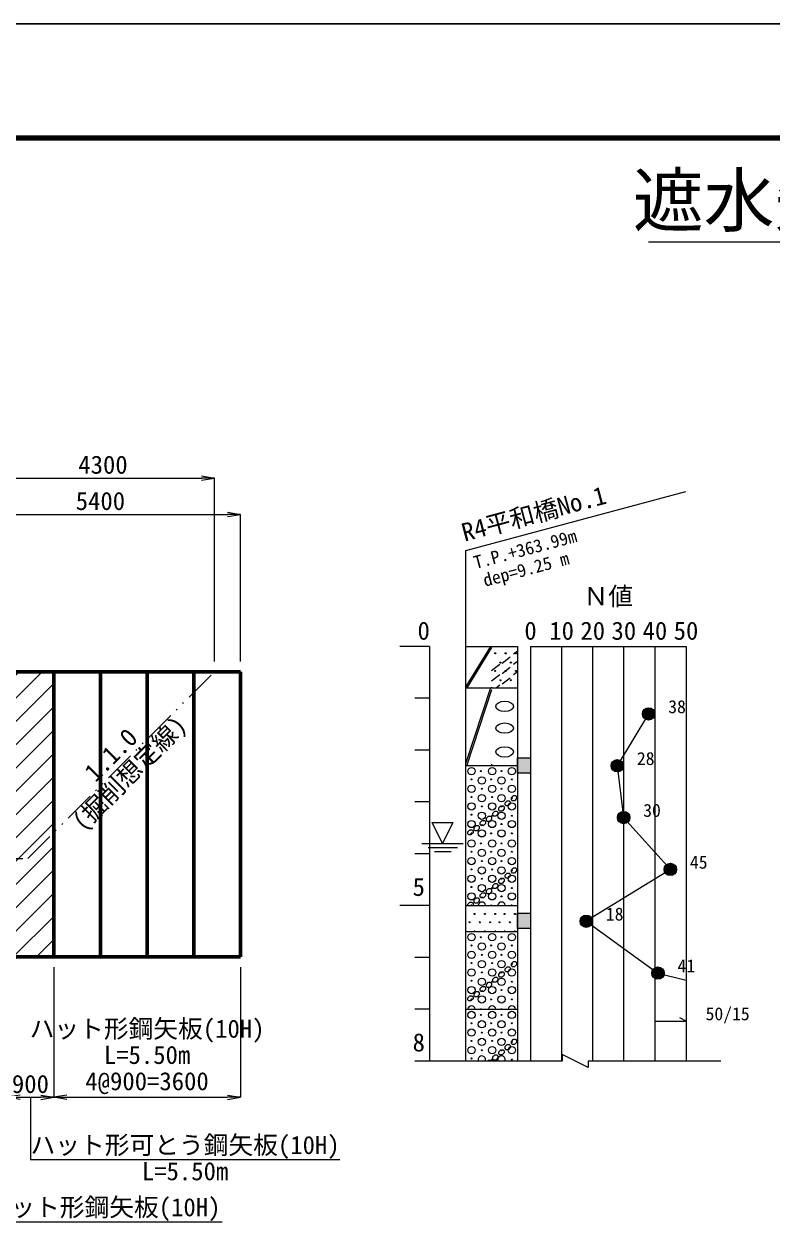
# Model space of a CAD drawing. Header units: millimetres. Extents: x 247104 to 392283, y -100044 to 25995.
# Drawn here: x 278898 to 293332, y -63775 to -40644 of the extents above; entities that cross this region are included whole.
import ezdxf
from ezdxf.enums import TextEntityAlignment as Align

# ---------------------------------------------------------------- set-up
doc = ezdxf.new("R2010")
doc.units = ezdxf.units.MM
doc.header["$LTSCALE"] = 100
doc.header["$PDSIZE"] = 300
doc.linetypes.add('PS_SOLID', pattern=[0])
doc.linetypes.add('SXF_二点短鎖線', pattern=[11, 6, -1.5, 0.25, -1.5, 0.25, -1.5])
doc.layers.get('Defpoints').update_dxf_attribs({"color": 151})
for name, color, linetype, lineweight in [('D-STR', 1, 'Continuous', 50), ('D-STR-DIM', 7, 'Continuous', 13), ('D-STR-HTXT', 7, 'Continuous', 13), ('D-STR-STR1', 2, 'Continuous', 13), ('D-STR-STR8', 8, 'Continuous', 9), ('D-STR-TXT', 7, 'Continuous', 13), ('D-TTL', 2, 'Continuous', 140), ('D-TTL-LINE', 7, 'Continuous', 13), ('D-TTL-TXT', 7, 'Continuous', 13)]:
    doc.layers.add(name, color=color, linetype=linetype, lineweight=lineweight)
doc.styles.add('MS ゴシック', font='MS Gothic.ttf')
doc.styles.add('ＭＳ ゴシック', font='MS Gothic.ttf')
doc.dimstyles.new('DIM-100-F', dxfattribs={"dimscale": 100, "dimtxt": 3.5, "dimasz": 2.5, "dimexe": 0, "dimexo": 2, "dimgap": 0.8, "dimtad": 1, "dimdec": 0, "dimzin": 0, "dimdsep": 46, "dimtxsty": 'MS ゴシック', "dimblk": 'OPEN', "dimcen": 0.1, "dimaunit": 1, "dimadec": 4, "dimazin": 0, "dimtfac": 1, "dimtdec": 0, "dimtmove": 2, "dimatfit": 3, "dimldrblk": 'OPEN', "dimfxl": 1, "dimtolj": 1, "dimtzin": 0, "dimlwd": -1, "dimlwe": -1, "dimarcsym": 2})

# ---------------------------------------------------------------- blocks, each defined once
blk = doc.blocks.new('_Open')
at = {"color": 0, "linetype": 'ByBlock', "lineweight": -2}
for p, q in [((-1, 0.167), (0, 0)), ((-1, -0.167), (0, 0)), ((0, 0), (-1, 0))]:
    blk.add_line(p, q, dxfattribs=at)
blk = doc.blocks.new('*D27')
at = {"layer": 'D-STR-DIM', "color": 0, "transparency": 16777216}
for p, q in [((278273, -52942), (278273, -49404)), ((278523, -49404), (282323, -49404)), ((282573, -52942), (282573, -49404))]:
    blk.add_line(p, q, dxfattribs=at)
at = {"layer": 'Defpoints', "color": 0, "transparency": 16777216}
for p in [(282573, -49404), (278273, -53142), (282573, -53142)]:
    blk.add_point(p, dxfattribs=at)
at = {"layer": 'D-STR-DIM', "color": 0, "transparency": 16777216, "xscale": 250, "yscale": 250, "zscale": 250, "rotation": 180}
blk.add_blockref('_Open', (278273, -49404), dxfattribs=at)
at = {"layer": 'D-STR-DIM', "color": 0, "transparency": 16777216, "xscale": 250, "yscale": 250, "zscale": 250}
blk.add_blockref('_Open', (282573, -49404), dxfattribs=at)
at = {"layer": 'D-STR-DIM', "color": 0, "transparency": 16777216, "insert": (280423, -49149), "char_height": 350, "attachment_point": 5, "style": 'MS ゴシック'}
blk.add_mtext('\\A1;4300', dxfattribs=at)
blk = doc.blocks.new('*D30')
at = {"layer": 'D-STR-DIM', "color": 0, "transparency": 16777216}
for p, q in [((277673, -52942), (277673, -50104)), ((277923, -50104), (282823, -50104)), ((283073, -52942), (283073, -50104))]:
    blk.add_line(p, q, dxfattribs=at)
at = {"layer": 'Defpoints', "color": 0, "transparency": 16777216}
for p in [(283073, -50104), (277673, -53142), (283073, -53142)]:
    blk.add_point(p, dxfattribs=at)
at = {"layer": 'D-STR-DIM', "color": 0, "transparency": 16777216, "xscale": 250, "yscale": 250, "zscale": 250, "rotation": 180}
blk.add_blockref('_Open', (277673, -50104), dxfattribs=at)
at = {"layer": 'D-STR-DIM', "color": 0, "transparency": 16777216, "xscale": 250, "yscale": 250, "zscale": 250}
blk.add_blockref('_Open', (283073, -50104), dxfattribs=at)
at = {"layer": 'D-STR-DIM', "color": 0, "transparency": 16777216, "insert": (280373, -49849), "char_height": 350, "attachment_point": 5, "style": 'MS ゴシック'}
blk.add_mtext('\\A1;5400', dxfattribs=at)
blk = doc.blocks.new('*D40')
at = {"layer": 'D-STR-DIM', "color": 0, "transparency": 16777216}
for p, q in [((278573, -58842), (278573, -61350)), ((279473, -58842), (279473, -61350)), ((278823, -61350), (279223, -61350))]:
    blk.add_line(p, q, dxfattribs=at)
at = {"layer": 'Defpoints', "color": 0, "transparency": 16777216}
for p in [(278573, -58642), (279473, -58642), (279473, -61350)]:
    blk.add_point(p, dxfattribs=at)
at = {"layer": 'D-STR-DIM', "color": 0, "transparency": 16777216, "xscale": 250, "yscale": 250, "zscale": 250, "rotation": 180}
blk.add_blockref('_Open', (278573, -61350), dxfattribs=at)
at = {"layer": 'D-STR-DIM', "color": 0, "transparency": 16777216, "xscale": 250, "yscale": 250, "zscale": 250}
blk.add_blockref('_Open', (279473, -61350), dxfattribs=at)
at = {"layer": 'D-STR-DIM', "color": 0, "transparency": 16777216, "insert": (279023, -61095), "char_height": 350, "attachment_point": 5, "style": 'MS ゴシック'}
blk.add_mtext('\\A1;900', dxfattribs=at)
blk = doc.blocks.new('*D41')
at = {"layer": 'D-STR-DIM', "color": 0, "transparency": 16777216}
for p, q in [((279473, -58842), (279473, -61350)), ((283073, -58842), (283073, -61350)), ((279723, -61350), (282823, -61350))]:
    blk.add_line(p, q, dxfattribs=at)
at = {"layer": 'Defpoints', "color": 0, "transparency": 16777216}
for p in [(279473, -58642), (283073, -58642), (283073, -61350)]:
    blk.add_point(p, dxfattribs=at)
at = {"layer": 'D-STR-DIM', "color": 0, "transparency": 16777216, "xscale": 250, "yscale": 250, "zscale": 250, "rotation": 180}
blk.add_blockref('_Open', (279473, -61350), dxfattribs=at)
at = {"layer": 'D-STR-DIM', "color": 0, "transparency": 16777216, "xscale": 250, "yscale": 250, "zscale": 250}
blk.add_blockref('_Open', (283073, -61350), dxfattribs=at)
at = {"layer": 'D-STR-DIM', "color": 0, "transparency": 16777216, "insert": (281273, -61077), "char_height": 350, "attachment_point": 5, "style": 'MS ゴシック'}
blk.add_mtext('\\A1;4@900=3600', dxfattribs=at)

msp = doc.modelspace()

# ---------------------------------------------------------------- hatches: boundary and pattern name
at = {"layer": 'D-STR-STR1'}
h = msp.add_hatch(dxfattribs=at)
h.set_pattern_fill('ANSI31', color=256, scale=100)
h.set_pattern_definition([(45, (80808.63, -18097.83), (-224.5064, 224.5064), [])])
h.paths.add_polyline_path([(279473.2, -53141.5), (278573.2, -53141.5), (278573.2, -58641.5), (279473.2, -58641.5)])
at = {"layer": 'D-STR-STR8', "linetype": 'PS_SOLID'}
for points in [[(288002.4, -52785, 1), (287982.4, -52785, 1)], [(288102.4, -52965, 1), (288082.4, -52965, 1)], [(288202.4, -52785, 1), (288182.4, -52785, 1)], [(288302.4, -52965, 1), (288282.4, -52965, 1)], [(288402.4, -52785, 1), (288382.4, -52785, 1)], [(288002.4, -53125, 1), (287982.4, -53125, 1)], [(288202.4, -53125, 1), (288182.4, -53125, 1)], [(288402.4, -53125, 1), (288382.4, -53125, 1)], [(288102.4, -53305, 1), (288082.4, -53305, 1)], [(288302.4, -53305, 1), (288282.4, -53305, 1)], [(291071.5, -53953.9, 1), (290831.5, -53953.9, 1)], [(287722.4, -55058.1, 1), (287702.4, -55058.1, 1)], [(288122.4, -55058.1, 1), (288102.4, -55058.1, 1)], [(290466.8, -54953.9, 1), (290226.8, -54953.9, 1)], [(287542.4, -55218.1, 1), (287522.4, -55218.1, 1)], [(287922.4, -55218.1, 1), (287902.4, -55218.1, 1)], [(288322.4, -55218.1, 1), (288302.4, -55218.1, 1)], [(287742.4, -55398.1, 1), (287722.4, -55398.1, 1)], [(288122.4, -55398.1, 1), (288102.4, -55398.1, 1)], [(287542.4, -55558.1, 1), (287522.4, -55558.1, 1)], [(287742.4, -55738.1, 1), (287722.4, -55738.1, 1)], [(287942.4, -55558.1, 1), (287922.4, -55558.1, 1)], [(288122.4, -55738.1, 1), (288102.4, -55738.1, 1)], [(288322.4, -55578.1, 1), (288302.4, -55578.1, 1)], [(287542.4, -55898.1, 1), (287522.4, -55898.1, 1)], [(287942.4, -55918.1, 1), (287922.4, -55918.1, 1)], [(288322.4, -55918.1, 1), (288302.4, -55918.1, 1)], [(290588.9, -55953.9, 1), (290348.9, -55953.9, 1)], [(287742.4, -56098.1, 1), (287722.4, -56098.1, 1)], [(288122.4, -56078.1, 1), (288102.4, -56078.1, 1)], [(287542.4, -56258.1, 1), (287522.4, -56258.1, 1)], [(287922.4, -56258.1, 1), (287902.4, -56258.1, 1)], [(288322.4, -56258.1, 1), (288302.4, -56258.1, 1)], [(287542.4, -56613.4, 1), (287522.4, -56613.4, 1)], [(287722.4, -56453.4, 1), (287702.4, -56453.4, 1)], [(287922.4, -56613.4, 1), (287902.4, -56613.4, 1)], [(288122.4, -56453.4, 1), (288102.4, -56453.4, 1)], [(288322.4, -56613.4, 1), (288302.4, -56613.4, 1)], [(287742.4, -56793.4, 1), (287722.4, -56793.4, 1)], [(288122.4, -56793.4, 1), (288102.4, -56793.4, 1)], [(291490.1, -56953.9, 1), (291250.1, -56953.9, 1)], [(287542.4, -56953.4, 1), (287522.4, -56953.4, 1)], [(287742.4, -57133.4, 1), (287722.4, -57133.4, 1)], [(287942.4, -56953.4, 1), (287922.4, -56953.4, 1)], [(288122.4, -57133.4, 1), (288102.4, -57133.4, 1)], [(288322.4, -56973.4, 1), (288302.4, -56973.4, 1)], [(287542.4, -57293.4, 1), (287522.4, -57293.4, 1)], [(287942.4, -57313.4, 1), (287922.4, -57313.4, 1)], [(288322.4, -57313.4, 1), (288302.4, -57313.4, 1)], [(287742.4, -57493.4, 1), (287722.4, -57493.4, 1)], [(288122.4, -57473.4, 1), (288102.4, -57473.4, 1)], [(287521.3, -57645.7), (287538.7, -57645.7, 0.585557)], [(287602.4, -57813.9, 1), (287582.4, -57813.9, 1)], [(287802.4, -57813.9, 1), (287782.4, -57813.9, 1)], [(287905, -57645.7), (287916.6, -57645.7, 0.320572)], [(288002.4, -57813.9, 1), (287982.4, -57813.9, 1)], [(288182.4, -57813.9, 1), (288162.4, -57813.9, 1)], [(288300.3, -57645.7), (288317.8, -57645.7, 0.585557)], [(288382.4, -57813.9, 1), (288362.4, -57813.9, 1)], [(287502.4, -57973.9, 1), (287482.4, -57973.9, 1)], [(287702.4, -57973.9, 1), (287682.4, -57973.9, 1)], [(287902.4, -57973.9, 1), (287882.4, -57973.9, 1)], [(288082.4, -57973.9, 1), (288062.4, -57973.9, 1)], [(288282.4, -57973.9, 1), (288262.4, -57973.9, 1)], [(289868, -57953.9, 1), (289628, -57953.9, 1)], [(287579.4, -58151.5), (287596.8, -58151.5, 0.585557)], [(287722.4, -58261.5, 1), (287702.4, -58261.5, 1)], [(287777.1, -58151.5), (287800.3, -58151.5, 0.86)], [(287980.6, -58151.5), (287998, -58151.5, 0.585557)], [(288122.4, -58261.5, 1), (288102.4, -58261.5, 1)], [(288160.8, -58151.5), (288178.2, -58151.5, 0.585557)], [(288358.5, -58151.5), (288381.7, -58151.5, 0.86)], [(287542.4, -58421.5, 1), (287522.4, -58421.5, 1)], [(287922.4, -58421.5, 1), (287902.4, -58421.5, 1)], [(288322.4, -58421.5, 1), (288302.4, -58421.5, 1)], [(287542.4, -58761.5, 1), (287522.4, -58761.5, 1)], [(287742.4, -58601.5, 1), (287722.4, -58601.5, 1)], [(287942.4, -58761.5, 1), (287922.4, -58761.5, 1)], [(288122.4, -58601.5, 1), (288102.4, -58601.5, 1)], [(287742.4, -58941.5, 1), (287722.4, -58941.5, 1)], [(288122.4, -58941.5, 1), (288102.4, -58941.5, 1)], [(288322.4, -58781.5, 1), (288302.4, -58781.5, 1)], [(291251.7, -58953.9, 1), (291011.7, -58953.9, 1)], [(287542.4, -59101.5, 1), (287522.4, -59101.5, 1)], [(287942.4, -59121.5, 1), (287922.4, -59121.5, 1)], [(288322.4, -59121.5, 1), (288302.4, -59121.5, 1)], [(287742.4, -59301.5, 1), (287722.4, -59301.5, 1)], [(288122.4, -59281.5, 1), (288102.4, -59281.5, 1)], [(287542.4, -59461.5, 1), (287522.4, -59461.5, 1)], [(287701.5, -59651.5), (287718.9, -59651.5, 0.585557)], [(287922.4, -59461.5, 1), (287902.4, -59461.5, 1)], [(288102.6, -59651.5), (288120.1, -59651.5, 0.585557)], [(288322.4, -59461.5, 1), (288302.4, -59461.5, 1)], [(287722.4, -59761.5, 1), (287702.4, -59761.5, 1)], [(288122.4, -59761.5, 1), (288102.4, -59761.5, 1)], [(287542.4, -59921.5, 1), (287522.4, -59921.5, 1)], [(287742.4, -60101.5, 1), (287722.4, -60101.5, 1)], [(287922.4, -59921.5, 1), (287902.4, -59921.5, 1)], [(288122.4, -60101.5, 1), (288102.4, -60101.5, 1)], [(288322.4, -59921.5, 1), (288302.4, -59921.5, 1)], [(287542.4, -60261.5, 1), (287522.4, -60261.5, 1)], [(287942.4, -60261.5, 1), (287922.4, -60261.5, 1)], [(288322.4, -60281.5, 1), (288302.4, -60281.5, 1)], [(287542.4, -60601.5, 1), (287522.4, -60601.5, 1)], [(287742.4, -60441.5, 1), (287722.4, -60441.5, 1)], [(288122.4, -60441.5, 1), (288102.4, -60441.5, 1)], [(287942.4, -60621.5, 1), (287922.4, -60621.5, 1)], [(288322.4, -60621.5, 1), (288302.4, -60621.5, 1)]]:
    msp.add_hatch(color=256, dxfattribs=at).paths.add_polyline_path(points)
h = msp.add_hatch(color=256, dxfattribs=at)
h.dxf.hatch_style = 1
h.paths.add_polyline_path([(288422.4, -54800.1), (288672.4, -54800.1), (288672.4, -55096.7), (288422.4, -55096.7)], flags=16)
h = msp.add_hatch(color=256, dxfattribs=at)
h.dxf.hatch_style = 1
h.paths.add_polyline_path([(288422.4, -57800.1), (288672.4, -57800.1), (288672.4, -58096.7), (288422.4, -58096.7)], flags=16)

# ---------------------------------------------------------------- linework, layer by layer
at = {"layer": 'D-STR'}
for p, q in [((281273.2, -53141.5), (278273.2, -53141.5)), ((279473.2, -58641.5), (279473.2, -53141.5)), ((280373.2, -58641.5), (280373.2, -53141.5)), ((283073.2, -53141.5), (281273.2, -53141.5)), ((281273.2, -58641.5), (281273.2, -53141.5)), ((282173.2, -58641.5), (282173.2, -53141.5)), ((283073.2, -58641.5), (283073.2, -53141.5)), ((277673.2, -58641.5), (281273.2, -58641.5)), ((281273.2, -58641.5), (283073.2, -58641.5))]:
    msp.add_line(p, q, dxfattribs=at)
at = {"layer": 'D-STR-HTXT'}
for p, q in [((279023.2, -61350.2), (279023.2, -62550.2)), ((279023.2, -62550.2), (284989.9, -62550.2)), ((278123.2, -63750.2), (282723.2, -63750.2))]:
    msp.add_line(p, q, dxfattribs=at)
at = {"layer": 'D-STR-STR1', "linetype": 'SXF_二点短鎖線'}
msp.add_lwpolyline([(269173.2, -53141.5), (272773.2, -56741.5), (278973.2, -56741.5), (282573.2, -53141.5)], dxfattribs=at)
at = {"layer": 'D-STR-STR8', "linetype": 'PS_SOLID'}
for p, q in [((287422.4, -50801.4), (291670.5, -49663)), ((286722.4, -52651.5), (286152.4, -52651.5)), ((288672.4, -52651.5), (291672.4, -52651.5)), ((286722.4, -53651.5), (286437.4, -53651.5)), ((286722.4, -54651.5), (286437.4, -54651.5)), ((286722.4, -55651.5), (286437.4, -55651.5)), ((286722.4, -56651.5), (286437.4, -56651.5)), ((286722.4, -57651.5), (286152.4, -57651.5)), ((286722.4, -58651.5), (286437.4, -58651.5)), ((286722.4, -59651.5), (286437.4, -59651.5)), ((286722.4, -60651.5), (286437.4, -60651.5))]:
    msp.add_line(p, q, dxfattribs=at)
for points in [[(287422.4, -52651.5), (287422.4, -50801.4)], [(286722.4, -52651.5), (286722.4, -60651.5)], [(287902.4, -52651.5), (287422.4, -53425.3)], [(287422.4, -60651.5), (287422.4, -52651.5)], [(287422.4, -52651.5), (288422.4, -52651.5)], [(287922.4, -52674.3), (287442.4, -53448.1)], [(288342.4, -52795), (288422.4, -52735)], [(288422.4, -52651.5), (288422.4, -60651.5)], [(288672.4, -52651.5), (288672.4, -60651.5)], [(289271.3, -52651.5), (289271.3, -60651.5)], [(289870.1, -52651.5), (289870.1, -60651.5)], [(290468.9, -52651.5), (290468.9, -60651.5)], [(291067.8, -52651.5), (291067.8, -60651.5)], [(291672.4, -52651.5), (291672.4, -60651.5)], [(288122.4, -52975), (288282.4, -52855)], [(288342.4, -52995), (288422.4, -52935)], [(287922.4, -53115), (288082.4, -52995)], [(287922.4, -53315), (288082.4, -53195)], [(288122.4, -53175), (288282.4, -53055)], [(288342.4, -53195), (288422.4, -53135)], [(288011.7, -53448.1), (288082.4, -53395)], [(288122.4, -53375), (288282.4, -53255)], [(287902.4, -53448.1), (287422.4, -54899.5)], [(287422.4, -53451.5), (288422.4, -53451.5)], [(287922.4, -53490.7), (287442.4, -54942.2)], [(287922.4, -53436.7), (287922.4, -53448.1)], [(290951.5, -53953.9), (290346.8, -54953.9)], [(287422.4, -54951.5), (288422.4, -54951.5)], [(287922.4, -54920.9), (287922.4, -54942.2)], [(290346.8, -54953.9), (290468.9, -55953.9)], [(288062.4, -55768.1), (288102.4, -55728.1)], [(288102.4, -55728.1), (288142.4, -55728.1)], [(288142.4, -55728.1), (288162.4, -55748.1)], [(288182.4, -55668.1), (288222.4, -55628.1)], [(288182.4, -55708.1), (288182.4, -55668.1)], [(288202.4, -55728.1), (288182.4, -55708.1)], [(288242.4, -55728.1), (288202.4, -55728.1)], [(288222.4, -55628.1), (288262.4, -55628.1)], [(288282.4, -55688.1), (288242.4, -55728.1)], [(288262.4, -55628.1), (288282.4, -55648.1)], [(288282.4, -55648.1), (288282.4, -55688.1)], [(288302.4, -55568.1), (288342.4, -55528.1)], [(288302.4, -55608.1), (288302.4, -55568.1)], [(288322.4, -55628.1), (288302.4, -55608.1)], [(288362.4, -55628.1), (288322.4, -55628.1)], [(288342.4, -55528.1), (288382.4, -55528.1)], [(288402.4, -55588.1), (288362.4, -55628.1)], [(288382.4, -55528.1), (288402.4, -55548.1)], [(288402.4, -55548.1), (288402.4, -55588.1)], [(287822.4, -55968.1), (287862.4, -55928.1)], [(287822.4, -56008.1), (287822.4, -55968.1)], [(287862.4, -55928.1), (287902.4, -55928.1)], [(287902.4, -55928.1), (287922.4, -55948.1)], [(287922.4, -55948.1), (287922.4, -55988.1)], [(287942.4, -55868.1), (287982.4, -55828.1)], [(287942.4, -55908.1), (287942.4, -55868.1)], [(287962.4, -55928.1), (287942.4, -55908.1)], [(288002.4, -55928.1), (287962.4, -55928.1)], [(287982.4, -55828.1), (288022.4, -55828.1)], [(288042.4, -55888.1), (288002.4, -55928.1)], [(288022.4, -55828.1), (288042.4, -55848.1)], [(288042.4, -55848.1), (288042.4, -55888.1)], [(288062.4, -55808.1), (288062.4, -55768.1)], [(288082.4, -55828.1), (288062.4, -55808.1)], [(288122.4, -55828.1), (288082.4, -55828.1)], [(288162.4, -55788.1), (288122.4, -55828.1)], [(288162.4, -55748.1), (288162.4, -55788.1)], [(290468.9, -55953.9), (291370.1, -56953.9)], [(286772.4, -56051.5), (287172.4, -56051.5)], [(286972.4, -56451.5), (286772.4, -56051.5)], [(287172.4, -56051.5), (286972.4, -56451.5)], [(287462.4, -56228.1), (287502.4, -56188.1)], [(287502.4, -56188.1), (287542.4, -56188.1)], [(287542.4, -56188.1), (287562.4, -56208.1)], [(287582.4, -56148.1), (287622.4, -56108.1)], [(287582.4, -56188.1), (287582.4, -56148.1)], [(287602.4, -56208.1), (287582.4, -56188.1)], [(287622.4, -56108.1), (287662.4, -56108.1)], [(287682.4, -56168.1), (287642.4, -56208.1)], [(287662.4, -56108.1), (287682.4, -56128.1)], [(287682.4, -56128.1), (287682.4, -56168.1)], [(287702.4, -56048.1), (287742.4, -56008.1)], [(287702.4, -56088.1), (287702.4, -56048.1)], [(287722.4, -56108.1), (287702.4, -56088.1)], [(287762.4, -56108.1), (287722.4, -56108.1)], [(287742.4, -56008.1), (287782.4, -56008.1)], [(287802.4, -56068.1), (287762.4, -56108.1)], [(287782.4, -56008.1), (287802.4, -56028.1)], [(287802.4, -56028.1), (287802.4, -56068.1)], [(287842.4, -56028.1), (287822.4, -56008.1)], [(287882.4, -56028.1), (287842.4, -56028.1)], [(287922.4, -55988.1), (287882.4, -56028.1)], [(287462.4, -56268.1), (287462.4, -56228.1)], [(287482.4, -56288.1), (287462.4, -56268.1)], [(287522.4, -56288.1), (287482.4, -56288.1)], [(287562.4, -56248.1), (287522.4, -56288.1)], [(287562.4, -56208.1), (287562.4, -56248.1)], [(287642.4, -56208.1), (287602.4, -56208.1)], [(286572.4, -56451.5), (287372.4, -56451.5)], [(286694.6, -56529.3), (287261.3, -56529.3)], [(286816.9, -56607.1), (287139.1, -56607.1)], [(288062.4, -57163.4), (288102.4, -57123.4)], [(288102.4, -57123.4), (288142.4, -57123.4)], [(288142.4, -57123.4), (288162.4, -57143.4)], [(288182.4, -57063.4), (288222.4, -57023.4)], [(288182.4, -57103.4), (288182.4, -57063.4)], [(288202.4, -57123.4), (288182.4, -57103.4)], [(288242.4, -57123.4), (288202.4, -57123.4)], [(288222.4, -57023.4), (288262.4, -57023.4)], [(288282.4, -57083.4), (288242.4, -57123.4)], [(288262.4, -57023.4), (288282.4, -57043.4)], [(288282.4, -57043.4), (288282.4, -57083.4)], [(288302.4, -56963.4), (288342.4, -56923.4)], [(288302.4, -57003.4), (288302.4, -56963.4)], [(288322.4, -57023.4), (288302.4, -57003.4)], [(288362.4, -57023.4), (288322.4, -57023.4)], [(288342.4, -56923.4), (288382.4, -56923.4)], [(288402.4, -56983.4), (288362.4, -57023.4)], [(288382.4, -56923.4), (288402.4, -56943.4)], [(288402.4, -56943.4), (288402.4, -56983.4)], [(291370.1, -56953.9), (289748, -57953.9)], [(287822.4, -57363.4), (287862.4, -57323.4)], [(287822.4, -57403.4), (287822.4, -57363.4)], [(287862.4, -57323.4), (287902.4, -57323.4)], [(287902.4, -57323.4), (287922.4, -57343.4)], [(287922.4, -57343.4), (287922.4, -57383.4)], [(287942.4, -57263.4), (287982.4, -57223.4)], [(287942.4, -57303.4), (287942.4, -57263.4)], [(287962.4, -57323.4), (287942.4, -57303.4)], [(288002.4, -57323.4), (287962.4, -57323.4)], [(287982.4, -57223.4), (288022.4, -57223.4)], [(288042.4, -57283.4), (288002.4, -57323.4)], [(288022.4, -57223.4), (288042.4, -57243.4)], [(288042.4, -57243.4), (288042.4, -57283.4)], [(288062.4, -57203.4), (288062.4, -57163.4)], [(288082.4, -57223.4), (288062.4, -57203.4)], [(288122.4, -57223.4), (288082.4, -57223.4)], [(288162.4, -57183.4), (288122.4, -57223.4)], [(288162.4, -57143.4), (288162.4, -57183.4)], [(287462.4, -57623.4), (287502.4, -57583.4)], [(287502.4, -57583.4), (287542.4, -57583.4)], [(287542.4, -57583.4), (287562.4, -57603.4)], [(287582.4, -57543.4), (287622.4, -57503.4)], [(287582.4, -57583.4), (287582.4, -57543.4)], [(287602.4, -57603.4), (287582.4, -57583.4)], [(287622.4, -57503.4), (287662.4, -57503.4)], [(287682.4, -57563.4), (287642.4, -57603.4)], [(287662.4, -57503.4), (287682.4, -57523.4)], [(287682.4, -57523.4), (287682.4, -57563.4)], [(287702.4, -57443.4), (287742.4, -57403.4)], [(287702.4, -57483.4), (287702.4, -57443.4)], [(287722.4, -57503.4), (287702.4, -57483.4)], [(287762.4, -57503.4), (287722.4, -57503.4)], [(287742.4, -57403.4), (287782.4, -57403.4)], [(287802.4, -57463.4), (287762.4, -57503.4)], [(287782.4, -57403.4), (287802.4, -57423.4)], [(287802.4, -57423.4), (287802.4, -57463.4)], [(287842.4, -57423.4), (287822.4, -57403.4)], [(287882.4, -57423.4), (287842.4, -57423.4)], [(287922.4, -57383.4), (287882.4, -57423.4)], [(287422.4, -57651.5), (288422.4, -57651.5)], [(287462.4, -57645.7), (287462.4, -57623.4)], [(287538.7, -57643.2), (287521.3, -57643.2)], [(287562.4, -57643.4), (287560.1, -57645.7)], [(287562.4, -57603.4), (287562.4, -57643.4)], [(287642.4, -57603.4), (287602.4, -57603.4)], [(287916.6, -57643.2), (287905, -57643.2)], [(288317.8, -57643.2), (288300.3, -57643.2)], [(289748, -57953.9), (291131.7, -58953.9)], [(287422.4, -58151.5), (288422.4, -58151.5)], [(287596.8, -58149), (287579.4, -58149)], [(287800.3, -58149), (287777.1, -58149)], [(287998, -58149), (287980.6, -58149)], [(288178.2, -58149), (288160.8, -58149)], [(288381.7, -58149), (288358.5, -58149)], [(288302.4, -58771.5), (288342.4, -58731.5)], [(288342.4, -58731.5), (288382.4, -58731.5)], [(288382.4, -58731.5), (288402.4, -58751.5)], [(288402.4, -58751.5), (288402.4, -58791.5)], [(288062.4, -58971.5), (288102.4, -58931.5)], [(288062.4, -59011.5), (288062.4, -58971.5)], [(288102.4, -58931.5), (288142.4, -58931.5)], [(288142.4, -58931.5), (288162.4, -58951.5)], [(288162.4, -58951.5), (288162.4, -58991.5)], [(288182.4, -58871.5), (288222.4, -58831.5)], [(288182.4, -58911.5), (288182.4, -58871.5)], [(288202.4, -58931.5), (288182.4, -58911.5)], [(288242.4, -58931.5), (288202.4, -58931.5)], [(288222.4, -58831.5), (288262.4, -58831.5)], [(288282.4, -58891.5), (288242.4, -58931.5)], [(288262.4, -58831.5), (288282.4, -58851.5)], [(288282.4, -58851.5), (288282.4, -58891.5)], [(288302.4, -58811.5), (288302.4, -58771.5)], [(288322.4, -58831.5), (288302.4, -58811.5)], [(288362.4, -58831.5), (288322.4, -58831.5)], [(288402.4, -58791.5), (288362.4, -58831.5)], [(291131.7, -58953.9), (291672.4, -59093.4)], [(287702.4, -59251.5), (287742.4, -59211.5)], [(287742.4, -59211.5), (287782.4, -59211.5)], [(287782.4, -59211.5), (287802.4, -59231.5)], [(287822.4, -59171.5), (287862.4, -59131.5)], [(287822.4, -59211.5), (287822.4, -59171.5)], [(287842.4, -59231.5), (287822.4, -59211.5)], [(287862.4, -59131.5), (287902.4, -59131.5)], [(287922.4, -59191.5), (287882.4, -59231.5)], [(287902.4, -59131.5), (287922.4, -59151.5)], [(287922.4, -59151.5), (287922.4, -59191.5)], [(287942.4, -59071.5), (287982.4, -59031.5)], [(287942.4, -59111.5), (287942.4, -59071.5)], [(287962.4, -59131.5), (287942.4, -59111.5)], [(288002.4, -59131.5), (287962.4, -59131.5)], [(287982.4, -59031.5), (288022.4, -59031.5)], [(288042.4, -59091.5), (288002.4, -59131.5)], [(288022.4, -59031.5), (288042.4, -59051.5)], [(288042.4, -59051.5), (288042.4, -59091.5)], [(288082.4, -59031.5), (288062.4, -59011.5)], [(288122.4, -59031.5), (288082.4, -59031.5)], [(288162.4, -58991.5), (288122.4, -59031.5)], [(287462.4, -59431.5), (287502.4, -59391.5)], [(287462.4, -59471.5), (287462.4, -59431.5)], [(287502.4, -59391.5), (287542.4, -59391.5)], [(287542.4, -59391.5), (287562.4, -59411.5)], [(287562.4, -59411.5), (287562.4, -59451.5)], [(287582.4, -59351.5), (287622.4, -59311.5)], [(287582.4, -59391.5), (287582.4, -59351.5)], [(287602.4, -59411.5), (287582.4, -59391.5)], [(287642.4, -59411.5), (287602.4, -59411.5)], [(287622.4, -59311.5), (287662.4, -59311.5)], [(287682.4, -59371.5), (287642.4, -59411.5)], [(287662.4, -59311.5), (287682.4, -59331.5)], [(287682.4, -59331.5), (287682.4, -59371.5)], [(287702.4, -59291.5), (287702.4, -59251.5)], [(287722.4, -59311.5), (287702.4, -59291.5)], [(287762.4, -59311.5), (287722.4, -59311.5)], [(287802.4, -59271.5), (287762.4, -59311.5)], [(287802.4, -59231.5), (287802.4, -59271.5)], [(287882.4, -59231.5), (287842.4, -59231.5)], [(287422.4, -59651.5), (288422.4, -59651.5)], [(287482.4, -59491.5), (287462.4, -59471.5)], [(287522.4, -59491.5), (287482.4, -59491.5)], [(287562.4, -59451.5), (287522.4, -59491.5)], [(287718.9, -59649), (287701.5, -59649)], [(288120.1, -59649), (288102.6, -59649)], [(291073.6, -59878.3), (291672.4, -59878.3), (291556.1, -59820.1)], [(288182.4, -60371.5), (288222.4, -60331.5)], [(288222.4, -60331.5), (288262.4, -60331.5)], [(288262.4, -60331.5), (288282.4, -60351.5)], [(288282.4, -60351.5), (288282.4, -60391.5)], [(288302.4, -60271.5), (288342.4, -60231.5)], [(288302.4, -60311.5), (288302.4, -60271.5)], [(288322.4, -60331.5), (288302.4, -60311.5)], [(288362.4, -60331.5), (288322.4, -60331.5)], [(288342.4, -60231.5), (288382.4, -60231.5)], [(288402.4, -60291.5), (288362.4, -60331.5)], [(288382.4, -60231.5), (288402.4, -60251.5)], [(288402.4, -60251.5), (288402.4, -60291.5)], [(292341.8, -60651.5), (289782.3, -60651.5), (289782.3, -60776.5), (289282.3, -60526.5), (289282.3, -60651.5), (286722.7, -60651.5)], [(287942.4, -60571.5), (287982.4, -60531.5)], [(287942.4, -60611.5), (287942.4, -60571.5)], [(287982.4, -60531.5), (288022.4, -60531.5)], [(288042.4, -60591.5), (288002.4, -60631.5)], [(288022.4, -60531.5), (288042.4, -60551.5)], [(288042.4, -60551.5), (288042.4, -60591.5)], [(288062.4, -60471.5), (288102.4, -60431.5)], [(288062.4, -60511.5), (288062.4, -60471.5)], [(288082.4, -60531.5), (288062.4, -60511.5)], [(288122.4, -60531.5), (288082.4, -60531.5)], [(288102.4, -60431.5), (288142.4, -60431.5)], [(288162.4, -60491.5), (288122.4, -60531.5)], [(288142.4, -60431.5), (288162.4, -60451.5)], [(288162.4, -60451.5), (288162.4, -60491.5)], [(288182.4, -60411.5), (288182.4, -60371.5)], [(288202.4, -60431.5), (288182.4, -60411.5)], [(288242.4, -60431.5), (288202.4, -60431.5)], [(288282.4, -60391.5), (288242.4, -60431.5)], [(287842.4, -60651.5), (287862.4, -60631.5)], [(287862.4, -60631.5), (287902.4, -60631.5)], [(287902.4, -60631.5), (287922.4, -60651.5)], [(287962.4, -60631.5), (287942.4, -60611.5)], [(288002.4, -60631.5), (287962.4, -60631.5)]]:
    msp.add_lwpolyline(points, dxfattribs=at)
for points in [[(288422.4, -54800.1), (288672.4, -54800.1), (288672.4, -55096.7), (288422.4, -55096.7)], [(288422.4, -57800.1), (288672.4, -57800.1), (288672.4, -58096.7), (288422.4, -58096.7)]]:
    msp.add_lwpolyline(points, close=True, dxfattribs=at)
for centre, radius in [((287992.4, -52785), 10), ((288092.4, -52965), 10), ((288192.4, -52785), 10), ((288292.4, -52965), 10), ((288392.4, -52785), 10), ((287992.4, -53125), 10), ((288192.4, -53125), 10), ((288392.4, -53125), 10), ((288092.4, -53305), 10), ((288292.4, -53305), 10), ((290951.5, -53953.9), 120), ((287532.4, -55058.1), 70), ((287712.4, -55058.1), 10), ((287932.4, -55058.1), 70), ((288112.4, -55058.1), 10), ((288312.4, -55058.1), 70), ((290346.8, -54953.9), 120), ((287532.4, -55218.1), 10), ((287732.4, -55238.1), 70), ((287912.4, -55218.1), 10), ((288112.4, -55238.1), 70), ((288312.4, -55218.1), 10), ((287532.4, -55398.1), 70), ((287732.4, -55578.1), 70), ((287732.4, -55398.1), 10), ((287932.4, -55398.1), 70), ((288112.4, -55578.1), 70), ((288112.4, -55398.1), 10), ((288312.4, -55398.1), 70), ((287532.4, -55738.1), 70), ((287532.4, -55558.1), 10), ((287732.4, -55738.1), 10), ((287932.4, -55738.1), 70), ((287932.4, -55558.1), 10), ((288112.4, -55738.1), 10), ((288312.4, -55738.1), 70), ((288312.4, -55578.1), 10), ((287532.4, -55898.1), 10), ((287732.4, -55918.1), 70), ((287932.4, -55918.1), 10), ((288112.4, -55918.1), 70), ((288312.4, -55918.1), 10), ((290468.9, -55953.9), 120), ((287532.4, -56078.1), 70), ((287732.4, -56258.1), 70), ((287732.4, -56098.1), 10), ((287932.4, -56078.1), 70), ((288112.4, -56258.1), 70), ((288112.4, -56078.1), 10), ((288312.4, -56078.1), 70), ((287532.4, -56453.4), 70), ((287532.4, -56258.1), 10), ((287932.4, -56453.4), 70), ((287912.4, -56258.1), 10), ((288312.4, -56453.4), 70), ((288312.4, -56258.1), 10), ((287532.4, -56613.4), 10), ((287732.4, -56633.4), 70), ((287712.4, -56453.4), 10), ((287912.4, -56613.4), 10), ((288112.4, -56633.4), 70), ((288112.4, -56453.4), 10), ((288312.4, -56613.4), 10), ((287532.4, -56793.4), 70), ((287732.4, -56793.4), 10), ((287932.4, -56793.4), 70), ((288112.4, -56793.4), 10), ((288312.4, -56793.4), 70), ((291370.1, -56953.9), 120), ((287532.4, -57133.4), 70), ((287532.4, -56953.4), 10), ((287732.4, -56973.4), 70), ((287732.4, -57133.4), 10), ((287932.4, -57133.4), 70), ((287932.4, -56953.4), 10), ((288112.4, -56973.4), 70), ((288112.4, -57133.4), 10), ((288312.4, -57133.4), 70), ((288312.4, -56973.4), 10), ((287532.4, -57293.4), 10), ((287732.4, -57313.4), 70), ((287932.4, -57313.4), 10), ((288112.4, -57313.4), 70), ((288312.4, -57313.4), 10), ((287532.4, -57473.4), 70), ((287732.4, -57493.4), 10), ((287932.4, -57473.4), 70), ((288112.4, -57473.4), 10), ((288312.4, -57473.4), 70), ((287592.4, -57813.9), 10), ((287792.4, -57813.9), 10), ((287992.4, -57813.9), 10), ((288172.4, -57813.9), 10), ((288372.4, -57813.9), 10), ((287492.4, -57973.9), 10), ((287692.4, -57973.9), 10), ((287892.4, -57973.9), 10), ((288072.4, -57973.9), 10), ((288272.4, -57973.9), 10), ((289748, -57953.9), 120), ((287532.4, -58261.5), 70), ((287712.4, -58261.5), 10), ((287932.4, -58261.5), 70), ((288112.4, -58261.5), 10), ((288312.4, -58261.5), 70), ((287532.4, -58421.5), 10), ((287732.4, -58441.5), 70), ((287912.4, -58421.5), 10), ((288112.4, -58441.5), 70), ((288312.4, -58421.5), 10), ((287532.4, -58601.5), 70), ((287532.4, -58761.5), 10), ((287732.4, -58781.5), 70), ((287732.4, -58601.5), 10), ((287932.4, -58601.5), 70), ((287932.4, -58761.5), 10), ((288112.4, -58781.5), 70), ((288112.4, -58601.5), 10), ((288312.4, -58601.5), 70), ((287532.4, -58941.5), 70), ((287732.4, -58941.5), 10), ((287932.4, -58941.5), 70), ((288112.4, -58941.5), 10), ((288312.4, -58941.5), 70), ((288312.4, -58781.5), 10), ((291131.7, -58953.9), 120), ((287532.4, -59281.5), 70), ((287532.4, -59101.5), 10), ((287732.4, -59121.5), 70), ((287932.4, -59281.5), 70), ((287932.4, -59121.5), 10), ((288112.4, -59121.5), 70), ((288312.4, -59281.5), 70), ((288312.4, -59121.5), 10), ((287732.4, -59461.5), 70), ((287732.4, -59301.5), 10), ((288112.4, -59461.5), 70), ((288112.4, -59281.5), 10), ((287532.4, -59461.5), 10), ((287912.4, -59461.5), 10), ((288312.4, -59461.5), 10), ((287532.4, -59761.5), 70), ((287732.4, -59941.5), 70), ((287712.4, -59761.5), 10), ((287932.4, -59761.5), 70), ((288112.4, -59941.5), 70), ((288112.4, -59761.5), 10), ((288312.4, -59761.5), 70), ((287532.4, -60101.5), 70), ((287532.4, -59921.5), 10), ((287732.4, -60101.5), 10), ((287932.4, -60101.5), 70), ((287912.4, -59921.5), 10), ((288112.4, -60101.5), 10), ((288312.4, -60101.5), 70), ((288312.4, -59921.5), 10), ((287532.4, -60261.5), 10), ((287732.4, -60281.5), 70), ((287932.4, -60261.5), 10), ((288112.4, -60281.5), 70), ((288312.4, -60281.5), 10), ((287532.4, -60441.5), 70), ((287532.4, -60601.5), 10), ((287732.4, -60441.5), 10), ((287932.4, -60441.5), 70), ((288112.4, -60441.5), 10), ((288312.4, -60441.5), 70), ((287932.4, -60621.5), 10), ((288312.4, -60621.5), 10)]:
    msp.add_circle(centre, radius, dxfattribs=at)
for centre, radius, start, end in [((287732.4, -57653.4), 70, 6.44785, 173.8845), ((288112.4, -57653.4), 70, 6.6511, 174.05686), ((287532.4, -57653.4), 10, 50.71059, 145.49148), ((287912.4, -57653.4), 10, 61.38954, 134.1186), ((288312.4, -57653.4), 10, 55.12467, 147.60016), ((287592.4, -58153.9), 10, 27.75854, 169.87533), ((287792.4, -58153.9), 10, 16.38954, 171.38435), ((287992.4, -58153.9), 10, 22.61987, 168.90628), ((288172.4, -58153.9), 10, 21.80141, 168.69007), ((288372.4, -58153.9), 10, 14.03624, 170.53768), ((287532.4, -59656.9), 70, 4.74652, 175.92699), ((287712.4, -59656.9), 10, 39.40066, 153.92464), ((287932.4, -59656.9), 70, 4.66274, 175.86317), ((288112.4, -59656.9), 10, 34.87533, 151.29405), ((288312.4, -59656.9), 70, 4.41341, 175.64482), ((287732.4, -60621.5), 70, 334.62307, 205.37693), ((288112.4, -60621.5), 70, 334.62307, 205.37693)]:
    msp.add_arc(centre, radius, start, end, dxfattribs=at)
for centre in [(288172.4, -53808.1), (288172.4, -54228.1), (288172.4, -54688.1)]:
    msp.add_ellipse(centre, major_axis=(-170, 0), ratio=0.588235, start_param=0, end_param=6.283185, dxfattribs=at)
at = {"layer": 'D-TTL'}
msp.add_lwpolyline([(341899, -97844.4), (341899, -42844.4), (261899, -42844.4), (261899, -97844.4)], close=True, dxfattribs=at)
at = {"layer": 'D-TTL-LINE'}
msp.add_line((290949, -44844.4), (312849, -44844.4), dxfattribs=at)
at = {"layer": 'Defpoints', "color": 1}
msp.add_lwpolyline([(259849, -100044.4), (259849, -40644.4), (343949, -40644.4), (343949, -100044.4)], close=True, dxfattribs=at)

# ---------------------------------------------------------------- texts
at = {"layer": 'D-STR-STR8', "linetype": 'PS_SOLID', "style": 'ＭＳ ゴシック'}
for s, height, p in [('R4平和橋No.1', 350, (287308.4, -50292.7)), ('T.P.+363.99m', 250, (287550.7, -50918.2)), ('dep=9.25 m', 250, (287729.9, -51261.3))]:
    msp.add_text(s, height=height, rotation=15, dxfattribs=at).set_placement(p, align=Align.TOP_LEFT)
at = {"layer": 'D-STR-STR8', "linetype": 'PS_SOLID'}
for s, style, p in [('Ｎ値', 'ＭＳ ゴシック', (290172.4, -51507.6)), ('0', 'MS ゴシック', (288672.4, -52174.1)), ('10', 'MS ゴシック', (289272.4, -52174.1)), ('20', 'MS ゴシック', (289872.4, -52174.1)), ('30', 'MS ゴシック', (290472.4, -52174.1)), ('40', 'MS ゴシック', (291072.4, -52174.1)), ('50', 'MS ゴシック', (291672.4, -52174.1))]:
    msp.add_text(s, height=350, dxfattribs=dict(at, style=style)).set_placement(p, align=Align.TOP_CENTER)
at = {"layer": 'D-STR-STR8', "linetype": 'PS_SOLID', "style": 'MS ゴシック'}
for s, p in [('0', (286491.6, -52523.5)), ('5', (286396.8, -57465)), ('8', (286396.8, -60465))]:
    msp.add_text(s, height=350, dxfattribs=at).set_placement(p)
for s, p in [('38', (291329.4, -53689.7)), ('28', (290724.7, -54689.7)), ('30', (290846.8, -55689.7)), ('45', (291748, -56689.7)), ('18', (290125.9, -57689.7)), ('41', (291509.6, -58689.7)), ('50/15', (292050.3, -59614.1))]:
    msp.add_text(s, height=250, dxfattribs=at).set_placement(p, align=Align.TOP_LEFT)
at = {"layer": 'D-STR-TXT', "style": 'MS ゴシック'}
msp.add_text('(掘削想定線)', height=350, rotation=45, dxfattribs=at).set_placement((280808.6, -54976.9), align=Align.TOP_CENTER)
msp.add_text('1:1.0', height=350, rotation=45, dxfattribs=at).set_placement((280773.2, -54941.5), align=Align.BOTTOM_CENTER)
for s, p in [('ハット形鋼矢板(10H)', (281273.2, -60306.4)), ('ハット形可とう鋼矢板(10H)', (282006.6, -62550.2)), ('ハット形鋼矢板(10H)', (280423.2, -63750.2))]:
    msp.add_text(s, height=350, dxfattribs=at).set_placement(p, align=Align.BOTTOM_CENTER)
for p in [(281273.2, -60356.4), (282006.6, -62600.2)]:
    msp.add_text('L=5.50m', height=350, dxfattribs=at).set_placement(p, align=Align.TOP_CENTER)
at = {"layer": 'D-TTL-TXT', "style": 'MS ゴシック'}
msp.add_text('遮水矢板・グラウトホール構造図(2)', height=1000, dxfattribs=at).set_placement((301899, -44844.4), align=Align.BOTTOM_CENTER)

# ---------------------------------------------------------------- dimensions: what is measured, and where the dimension line sits
at = {"layer": 'D-STR-DIM'}
for base, p1, p2, picture, middle in [((282573.2, -49404.3), (278273.2, -53141.5), (282573.2, -53141.5), '*D27', (280423.2, -49149.3)), ((283073.2, -50104.3), (277673.2, -53141.5), (283073.2, -53141.5), '*D30', (280373.2, -49849.3)), ((279473.2, -61350.2), (278573.2, -58641.5), (279473.2, -58641.5), '*D40', (279023.2, -61095.2))]:
    dim = msp.add_linear_dim(base=base, p1=p1, p2=p2, dimstyle='DIM-100-F', override={"dimtix": 1}, dxfattribs=at)
    dim.commit()
    dim.dimension.update_dxf_attribs({"geometry": picture, "text_midpoint": middle})
dim = msp.add_linear_dim(base=(283073.2, -61350.2), p1=(279473.2, -58641.5), p2=(283073.2, -58641.5), text='4@900=<>', dimstyle='DIM-100-F', override={"dimtix": 1}, dxfattribs=at)
dim.commit()
dim.dimension.update_dxf_attribs({"geometry": '*D41', "text_midpoint": (281273.2, -61076.6)})

doc.saveas('drawing.dxf')
